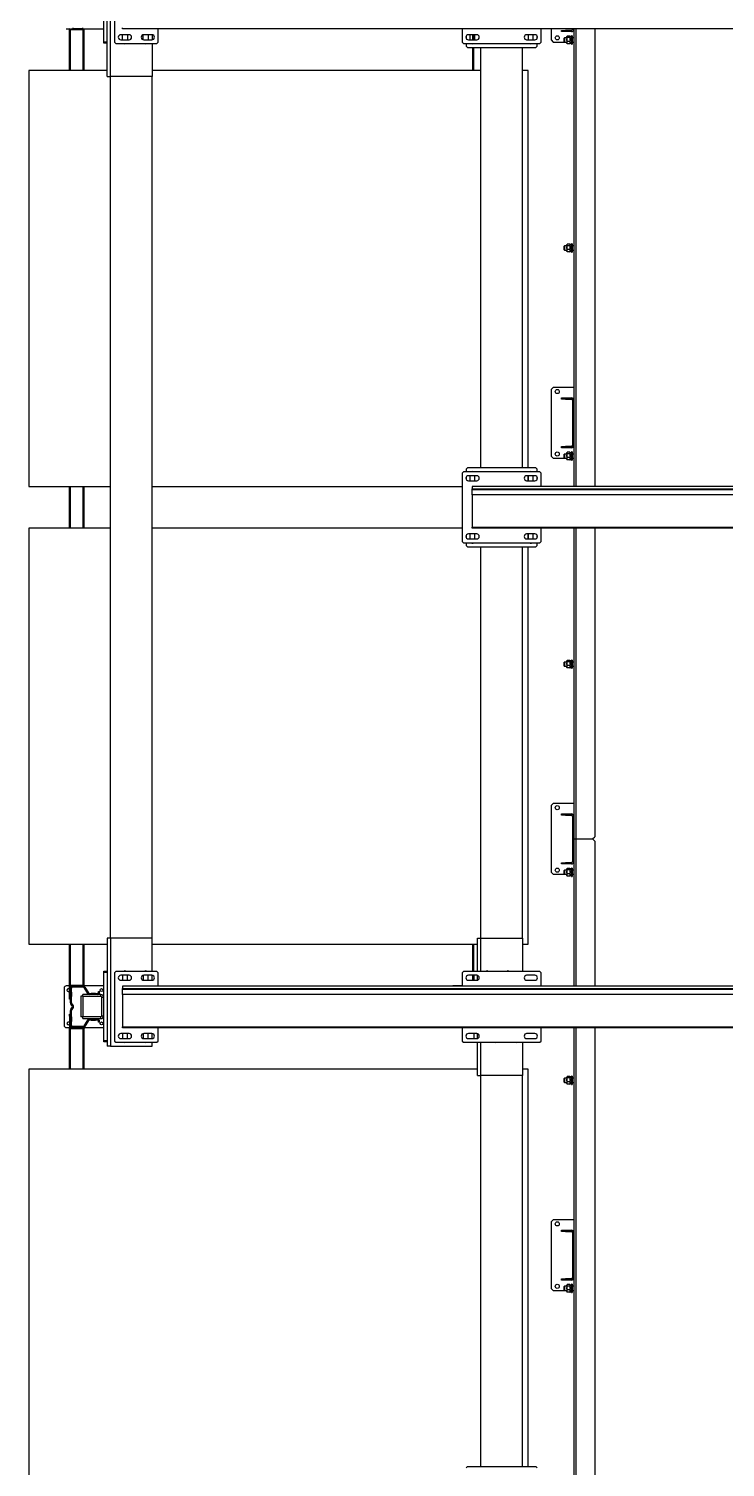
# Model space of a CAD drawing. Header units: millimetres. Extents: x 6622 to 532820, y 3370 to 359312.
# Drawn here: x 469000 to 470673, y 307383 to 310840 of the extents above; entities that cross this region are included whole.
import ezdxf

# ---------------------------------------------------------------- set-up
doc = ezdxf.new("R2010")
doc.units = ezdxf.units.MM

# ---------------------------------------------------------------- blocks, each defined once
blk = doc.blocks.new('A$C6F3A12F4')
at = {"color": 2, "linetype": 'Continuous', "lineweight": 25}
for p, q in [((3785.7, 3475), (3785.7, 225)), ((6085.7, 3475), (6085.7, 225)), ((6091.1, 225), (6091.1, 3475)), ((6093.7, 3475), (6093.7, 225)), ((6105.7, 3475), (6105.7, 225)), ((6183.1, 225), (6183.1, 3475)), ((6185.7, 3475), (6185.7, 225)), ((4885.2, 2635), (4885.2, 1065)), ((4890.6, 1065), (4890.6, 2635)), ((4893.2, 2635), (4893.2, 1065)), ((4905.2, 2635), (4905.2, 1065)), ((4982.6, 1065), (4982.6, 2635)), ((4985.2, 2635), (4985.2, 1065)), ((3785.7, 1359.5), (4885.2, 1359.5)), ((4985.2, 1359.5), (5727, 1359.5)), ((5732, 1354.5), (5727, 1359.5)), ((5737, 1359.5), (5732, 1354.5)), ((5732, 1314.5), (5732, 1354.5)), ((5737, 1359.5), (6085.7, 1359.5)), ((6185.7, 1359.5), (7285.2, 1359.5)), ((3785.7, 1314.5), (4885.2, 1314.5)), ((4985.2, 1314.5), (6085.7, 1314.5)), ((5732, 1309.5), (5732, 1314.5)), ((6185.7, 1314.5), (7285.2, 1314.5)), ((3785.7, 1309.5), (3786, 1309.5)), ((3785.7, 1306.5), (3786, 1306.5)), ((3786, 1309.5), (4678, 1309.5)), ((3786, 1306.5), (3786, 1309.5)), ((3792, 1303.5), (3789, 1303.5)), ((3789, 1303.5), (3789, 1289.5)), ((3789, 1289.5), (3792, 1289.5)), ((3789, 1279.5), (3789, 1289.5)), ((3792, 1279.5), (3789, 1279.5)), ((3792, 1303.5), (3792, 1289.5)), ((3792, 1289.5), (3792, 1279.5)), ((3802, 1305.5), (3802, 1303.5)), ((3802, 1305.5), (3822, 1305.5)), ((3802, 1303.5), (3822, 1303.5)), ((3802.8, 1300), (3802.8, 1293.4)), ((3804.4, 1300.9), (3803.3, 1300.3)), ((3803.3, 1293.1), (3804.4, 1292.5)), ((3803.9, 1303.5), (3803.9, 1300.9)), ((3812, 1300.9), (3803.9, 1300.9)), ((3804.4, 1292.5), (3814.9, 1292.5)), ((3806.4, 1300), (3806.4, 1293.4)), ((3807, 1309.5), (3807, 1305.5)), ((3807, 1292.5), (3807, 1287)), ((3807, 1287), (3807.5, 1286.5)), ((3807, 1287), (3817, 1287)), ((3816.5, 1286.5), (3807.5, 1286.5)), ((3812, 1300.9), (3813.5, 1300.9)), ((3820, 1300.9), (3813.5, 1300.9)), ((3814.9, 1292.5), (3819.6, 1292.5)), ((3815.5, 1300), (3815.5, 1293.4)), ((3816.5, 1286.5), (3817, 1287)), ((3817, 1305.5), (3817, 1309.5)), ((3817, 1287), (3817, 1292.5)), ((3817, 1259.5), (3817, 1287)), ((3820.7, 1300.3), (3819.6, 1300.9)), ((3819.6, 1292.5), (3820.7, 1293.1)), ((3820, 1300.9), (3820, 1303.5)), ((3821.2, 1300), (3821.2, 1293.4)), ((3822, 1303.5), (3822, 1305.5)), ((4302, 1305.5), (4302, 1303.5)), ((4302, 1305.5), (4322, 1305.5)), ((4302, 1303.5), (4322, 1303.5)), ((4302.8, 1300), (4302.8, 1293.4)), ((4304.4, 1300.9), (4303.3, 1300.3)), ((4303.3, 1293.1), (4304.4, 1292.5)), ((4303.9, 1303.5), (4303.9, 1300.9)), ((4312, 1300.9), (4303.9, 1300.9)), ((4304.4, 1292.5), (4314.9, 1292.5)), ((4306.4, 1300), (4306.4, 1293.4)), ((4307, 1309.5), (4307, 1305.5)), ((4307, 1292.5), (4307, 1287)), ((4307, 1287), (4307.5, 1286.5)), ((4307, 1287), (4317, 1287)), ((4316.5, 1286.5), (4307.5, 1286.5)), ((4312, 1300.9), (4313.5, 1300.9)), ((4320, 1300.9), (4313.5, 1300.9)), ((4314.9, 1292.5), (4319.6, 1292.5)), ((4315.5, 1300), (4315.5, 1293.4)), ((4316.5, 1286.5), (4317, 1287)), ((4317, 1305.5), (4317, 1309.5)), ((4317, 1287), (4317, 1292.5)), ((4320.7, 1300.3), (4319.6, 1300.9)), ((4319.6, 1292.5), (4320.7, 1293.1)), ((4320, 1300.9), (4320, 1303.5)), ((4321.2, 1300), (4321.2, 1293.4)), ((4322, 1303.5), (4322, 1305.5)), ((4647, 1309.5), (4647, 1259.5)), ((4675, 1303.5), (4672, 1303.5)), ((4672, 1289.5), (4672, 1303.5)), ((4672, 1289.5), (4675, 1289.5)), ((4672, 1279.5), (4672, 1289.5)), ((4675, 1279.5), (4672, 1279.5)), ((4675, 1289.5), (4675, 1303.5)), ((4675, 1289.5), (4675, 1279.5)), ((4678, 1309.5), (4678, 1306.5)), ((4678, 1309.5), (4786, 1309.5)), ((4678, 1306.5), (4786, 1306.5)), ((4786, 1309.5), (4885.2, 1309.5)), ((4786, 1306.5), (4786, 1309.5)), ((4792, 1303.5), (4789, 1303.5)), ((4789, 1303.5), (4789, 1289.5)), ((4789, 1289.5), (4792, 1289.5)), ((4789, 1279.5), (4789, 1289.5)), ((4792, 1279.5), (4789, 1279.5)), ((4792, 1303.5), (4792, 1289.5)), ((4792, 1289.5), (4792, 1279.5)), ((4802, 1305.5), (4802, 1303.5)), ((4802, 1305.5), (4822, 1305.5)), ((4802, 1303.5), (4822, 1303.5)), ((4802.8, 1300), (4802.8, 1293.4)), ((4804.4, 1300.9), (4803.3, 1300.3)), ((4803.3, 1293.1), (4804.4, 1292.5)), ((4803.9, 1303.5), (4803.9, 1300.9)), ((4812, 1300.9), (4803.9, 1300.9)), ((4804.4, 1292.5), (4814.9, 1292.5)), ((4806.4, 1300), (4806.4, 1293.4)), ((4807, 1309.5), (4807, 1305.5)), ((4807, 1292.5), (4807, 1287)), ((4807, 1287), (4807.5, 1286.5)), ((4807, 1287), (4817, 1287)), ((4816.5, 1286.5), (4807.5, 1286.5)), ((4812, 1300.9), (4813.5, 1300.9)), ((4820, 1300.9), (4813.5, 1300.9)), ((4814.9, 1292.5), (4819.6, 1292.5)), ((4815.5, 1300), (4815.5, 1293.4)), ((4816.5, 1286.5), (4817, 1287)), ((4817, 1305.5), (4817, 1309.5)), ((4817, 1287), (4817, 1292.5)), ((4817, 1259.5), (4817, 1287)), ((4820.7, 1300.3), (4819.6, 1300.9)), ((4819.6, 1292.5), (4820.7, 1293.1)), ((4820, 1300.9), (4820, 1303.5)), ((4821.2, 1300), (4821.2, 1293.4)), ((4822, 1303.5), (4822, 1305.5)), ((4985.2, 1309.5), (5678, 1309.5)), ((5302, 1305.5), (5302, 1303.5)), ((5302, 1305.5), (5322, 1305.5)), ((5302, 1303.5), (5322, 1303.5)), ((5302.8, 1300), (5302.8, 1293.4)), ((5304.4, 1300.9), (5303.3, 1300.3)), ((5303.3, 1293.1), (5304.4, 1292.5)), ((5303.9, 1303.5), (5303.9, 1300.9)), ((5312, 1300.9), (5303.9, 1300.9)), ((5304.4, 1292.5), (5314.9, 1292.5)), ((5306.4, 1300), (5306.4, 1293.4)), ((5307, 1309.5), (5307, 1305.5)), ((5307, 1292.5), (5307, 1287)), ((5307, 1287), (5307.5, 1286.5)), ((5307, 1287), (5317, 1287)), ((5316.5, 1286.5), (5307.5, 1286.5)), ((5312, 1300.9), (5313.5, 1300.9)), ((5320, 1300.9), (5313.5, 1300.9)), ((5314.9, 1292.5), (5319.6, 1292.5)), ((5315.5, 1300), (5315.5, 1293.4)), ((5316.5, 1286.5), (5317, 1287)), ((5317, 1305.5), (5317, 1309.5)), ((5317, 1287), (5317, 1292.5)), ((5320.7, 1300.3), (5319.6, 1300.9)), ((5319.6, 1292.5), (5320.7, 1293.1)), ((5320, 1300.9), (5320, 1303.5)), ((5321.2, 1300), (5321.2, 1293.4)), ((5322, 1303.5), (5322, 1305.5)), ((5647, 1309.5), (5647, 1259.5)), ((5675, 1303.5), (5672, 1303.5)), ((5672, 1289.5), (5672, 1303.5)), ((5672, 1289.5), (5675, 1289.5)), ((5672, 1279.5), (5672, 1289.5)), ((5675, 1279.5), (5672, 1279.5)), ((5675, 1289.5), (5675, 1303.5)), ((5675, 1289.5), (5675, 1279.5)), ((5678, 1309.5), (5678, 1306.5)), ((5678, 1309.5), (5786, 1309.5)), ((5678, 1306.5), (5786, 1306.5)), ((5786, 1309.5), (6085.7, 1309.5)), ((5786, 1306.5), (5786, 1309.5)), ((5792, 1303.5), (5789, 1303.5)), ((5789, 1303.5), (5789, 1289.5)), ((5789, 1289.5), (5792, 1289.5)), ((5789, 1279.5), (5789, 1289.5)), ((5792, 1279.5), (5789, 1279.5)), ((5792, 1303.5), (5792, 1289.5)), ((5792, 1289.5), (5792, 1279.5)), ((5802, 1305.5), (5802, 1303.5)), ((5802, 1305.5), (5822, 1305.5)), ((5802, 1303.5), (5822, 1303.5)), ((5802.8, 1300), (5802.8, 1293.4)), ((5804.4, 1300.9), (5803.3, 1300.3)), ((5803.3, 1293.1), (5804.4, 1292.5)), ((5803.9, 1303.5), (5803.9, 1300.9)), ((5812, 1300.9), (5803.9, 1300.9)), ((5804.4, 1292.5), (5814.9, 1292.5)), ((5806.4, 1300), (5806.4, 1293.4)), ((5807, 1309.5), (5807, 1305.5)), ((5807, 1292.5), (5807, 1287)), ((5807, 1287), (5807.5, 1286.5)), ((5807, 1287), (5817, 1287)), ((5816.5, 1286.5), (5807.5, 1286.5)), ((5812, 1300.9), (5813.5, 1300.9)), ((5820, 1300.9), (5813.5, 1300.9)), ((5814.9, 1292.5), (5819.6, 1292.5)), ((5815.5, 1300), (5815.5, 1293.4)), ((5816.5, 1286.5), (5817, 1287)), ((5817, 1305.5), (5817, 1309.5)), ((5817, 1287), (5817, 1292.5)), ((5817, 1259.5), (5817, 1287)), ((5820.7, 1300.3), (5819.6, 1300.9)), ((5819.6, 1292.5), (5820.7, 1293.1)), ((5820, 1300.9), (5820, 1303.5)), ((5821.2, 1300), (5821.2, 1293.4)), ((5822, 1303.5), (5822, 1305.5)), ((6185.7, 1309.5), (6678, 1309.5)), ((6302, 1305.5), (6302, 1303.5)), ((6302, 1305.5), (6322, 1305.5)), ((6302, 1303.5), (6322, 1303.5)), ((6302.8, 1300), (6302.8, 1293.4)), ((6304.4, 1300.9), (6303.3, 1300.3)), ((6303.3, 1293.1), (6304.4, 1292.5)), ((6303.9, 1303.5), (6303.9, 1300.9)), ((6312, 1300.9), (6303.9, 1300.9)), ((6304.4, 1292.5), (6314.9, 1292.5)), ((6306.4, 1300), (6306.4, 1293.4)), ((6307, 1309.5), (6307, 1305.5)), ((6307, 1292.5), (6307, 1287)), ((6307, 1287), (6307.5, 1286.5)), ((6307, 1287), (6317, 1287)), ((6316.5, 1286.5), (6307.5, 1286.5)), ((6312, 1300.9), (6313.5, 1300.9)), ((6320, 1300.9), (6313.5, 1300.9)), ((6314.9, 1292.5), (6319.6, 1292.5)), ((6315.5, 1300), (6315.5, 1293.4)), ((6316.5, 1286.5), (6317, 1287)), ((6317, 1305.5), (6317, 1309.5)), ((6317, 1287), (6317, 1292.5)), ((6320.7, 1300.3), (6319.6, 1300.9)), ((6319.6, 1292.5), (6320.7, 1293.1)), ((6320, 1300.9), (6320, 1303.5)), ((6321.2, 1300), (6321.2, 1293.4)), ((6322, 1303.5), (6322, 1305.5)), ((6647, 1309.5), (6647, 1259.5)), ((6675, 1303.5), (6672, 1303.5)), ((6672, 1289.5), (6672, 1303.5)), ((6672, 1289.5), (6675, 1289.5)), ((6672, 1279.5), (6672, 1289.5)), ((6675, 1279.5), (6672, 1279.5)), ((6675, 1289.5), (6675, 1303.5)), ((6675, 1289.5), (6675, 1279.5)), ((6678, 1309.5), (6678, 1306.5)), ((6678, 1309.5), (6786, 1309.5)), ((6678, 1306.5), (6786, 1306.5)), ((6786, 1309.5), (7285.2, 1309.5)), ((6786, 1306.5), (6786, 1309.5)), ((6792, 1303.5), (6789, 1303.5)), ((6789, 1303.5), (6789, 1289.5)), ((6789, 1289.5), (6792, 1289.5)), ((6789, 1279.5), (6789, 1289.5)), ((6792, 1279.5), (6789, 1279.5)), ((6792, 1303.5), (6792, 1289.5)), ((6792, 1289.5), (6792, 1279.5)), ((6802, 1305.5), (6802, 1303.5)), ((6802, 1305.5), (6822, 1305.5)), ((6802, 1303.5), (6822, 1303.5)), ((6802.8, 1300), (6802.8, 1293.4)), ((6804.4, 1300.9), (6803.3, 1300.3)), ((6803.3, 1293.1), (6804.4, 1292.5)), ((6803.9, 1303.5), (6803.9, 1300.9)), ((6812, 1300.9), (6803.9, 1300.9)), ((6804.4, 1292.5), (6814.9, 1292.5)), ((6806.4, 1300), (6806.4, 1293.4)), ((6807, 1309.5), (6807, 1305.5)), ((6807, 1292.5), (6807, 1287)), ((6807, 1287), (6807.5, 1286.5)), ((6807, 1287), (6817, 1287)), ((6816.5, 1286.5), (6807.5, 1286.5)), ((6812, 1300.9), (6813.5, 1300.9)), ((6820, 1300.9), (6813.5, 1300.9)), ((6814.9, 1292.5), (6819.6, 1292.5)), ((6815.5, 1300), (6815.5, 1293.4)), ((6816.5, 1286.5), (6817, 1287)), ((6817, 1305.5), (6817, 1309.5)), ((6817, 1287), (6817, 1292.5)), ((6817, 1259.5), (6817, 1287)), ((6820.7, 1300.3), (6819.6, 1300.9)), ((6819.6, 1292.5), (6820.7, 1293.1)), ((6820, 1300.9), (6820, 1303.5)), ((6821.2, 1300), (6821.2, 1293.4)), ((6822, 1303.5), (6822, 1305.5)), ((3785.7, 1254.5), (3812, 1254.5)), ((3812, 1254.5), (3817, 1259.5)), ((4647, 1259.5), (4652, 1254.5)), ((4652, 1254.5), (4812, 1254.5)), ((4812, 1254.5), (4817, 1259.5)), ((5647, 1259.5), (5652, 1254.5)), ((5652, 1254.5), (5812, 1254.5)), ((5812, 1254.5), (5817, 1259.5)), ((6647, 1259.5), (6652, 1254.5)), ((6652, 1254.5), (6812, 1254.5)), ((6812, 1254.5), (6817, 1259.5)), ((3817.7, 1231), (3785.7, 1231)), ((3799.7, 1216), (3799.7, 1196)), ((3811.7, 1211.9), (3799.7, 1211.9)), ((3809.2, 1220.9), (3802.2, 1220.9)), ((3811.7, 1196), (3811.7, 1216)), ((3820.7, 1228), (3817.7, 1231)), ((3820.7, 1044), (3820.7, 1228)), ((3827.2, 1220.9), (3820.7, 1220.9)), ((3830.2, 1217.9), (3827.2, 1220.9)), ((3830.2, 1053.9), (3830.2, 1217.9)), ((4843.2, 1220.9), (4840.2, 1217.9)), ((4840.2, 1217.9), (4840.2, 1053.9)), ((4850.2, 1220.9), (4843.2, 1220.9)), ((4853.2, 1231), (4850.2, 1228)), ((4850.2, 1228), (4850.2, 1044)), ((4885.2, 1231), (4853.2, 1231)), ((4859.2, 1216), (4859.2, 1196)), ((4871.2, 1211.9), (4859.2, 1211.9)), ((4868.7, 1220.9), (4861.7, 1220.9)), ((4871.2, 1196), (4871.2, 1216)), ((5017.2, 1231), (4985.2, 1231)), ((4999.2, 1216), (4999.2, 1196)), ((5011.2, 1211.9), (4999.2, 1211.9)), ((5008.6, 1220.9), (5001.7, 1220.9)), ((5011.2, 1196), (5011.2, 1216)), ((5020.2, 1228), (5017.2, 1231)), ((5020.2, 1044), (5020.2, 1228)), ((5027.2, 1220.9), (5020.2, 1220.9)), ((5030.2, 1217.9), (5027.2, 1220.9)), ((5030.2, 1053.9), (5030.2, 1217.9)), ((6053.7, 1231), (6050.7, 1228)), ((6050.7, 1228), (6050.7, 1044)), ((6085.7, 1231), (6053.7, 1231)), ((6059.7, 1216), (6059.7, 1196)), ((6071.7, 1196), (6071.7, 1216)), ((6217.7, 1231), (6185.7, 1231)), ((6199.7, 1216), (6199.7, 1196)), ((6211.7, 1196), (6211.7, 1216)), ((6220.7, 1228), (6217.7, 1231)), ((6220.7, 1044), (6220.7, 1228)), ((7243.2, 1220.9), (7240.2, 1217.9)), ((7240.2, 1053.9), (7240.2, 1217.9)), ((3799.7, 1199.9), (3811.7, 1199.9)), ((4840.2, 1185.9), (3830.2, 1185.9)), ((3885.2, 1200), (3885.2, 1185.9)), ((4840.2, 1200), (3885.2, 1200)), ((4871.2, 1200), (4859.2, 1200)), ((4859.2, 1199.9), (4871.2, 1199.9)), ((5011.2, 1200), (4999.2, 1200)), ((4999.2, 1199.9), (5011.2, 1199.9)), ((5985.2, 1200), (5030.2, 1200)), ((5970.2, 1185.9), (5030.2, 1185.9)), ((5970.2, 1185.9), (6050.7, 1185.9)), ((5970.2, 1085.9), (5970.2, 1185.9)), ((5985.2, 1185.9), (5985.2, 1200)), ((6220.7, 1185.9), (6300.2, 1185.9)), ((6285.2, 1200), (6285.2, 1185.9)), ((7240.2, 1200), (6285.2, 1200)), ((6300.2, 1185.9), (6300.2, 1085.9)), ((7240.2, 1185.9), (6300.2, 1185.9)), ((3799.7, 1076), (3799.7, 1056)), ((3811.7, 1071.9), (3799.7, 1071.9)), ((3811.7, 1056), (3811.7, 1076)), ((4840.2, 1085.9), (3830.2, 1085.9)), ((3885.2, 1085.9), (3885.2, 296.1)), ((4859.2, 1076), (4859.2, 1056)), ((4871.2, 1071.9), (4859.2, 1071.9)), ((4871.2, 1056), (4871.2, 1076)), ((4999.2, 1076), (4999.2, 1056)), ((5011.2, 1071.9), (4999.2, 1071.9)), ((5011.2, 1056), (5011.2, 1076)), ((5970.2, 1085.9), (5030.2, 1085.9)), ((5970.2, 1077.9), (5970.2, 1085.9)), ((6050.7, 1085.9), (5970.2, 1085.9)), ((6050.7, 1077.9), (5970.2, 1077.9)), ((5985.2, 296.1), (5985.2, 1077.9)), ((6050.7, 1102), (6049.3, 1102)), ((6050.7, 1099.5), (6049.4, 1099.5)), ((6049.7, 1069.9), (6049.7, 1077.9)), ((6059.7, 1076), (6059.7, 1056)), ((6071.4, 1077.9), (6060, 1077.9)), ((6071.7, 1056), (6071.7, 1076)), ((6199.7, 1076), (6199.7, 1056)), ((6211.4, 1077.9), (6200, 1077.9)), ((6211.7, 1056), (6211.7, 1076)), ((6300.2, 1085.9), (6220.7, 1085.9)), ((6300.2, 1077.9), (6220.7, 1077.9)), ((6285.2, 1077.9), (6285.2, 0)), ((6300.2, 1077.9), (6300.2, 1085.9)), ((7240.2, 1085.9), (6300.2, 1085.9)), ((3785.7, 1041), (3817.7, 1041)), ((3811.7, 1069.5), (3799.7, 1069.5)), ((3811.7, 1067), (3799.7, 1067)), ((3799.7, 1059.9), (3811.7, 1059.9)), ((3802.5, 1050.9), (3808.9, 1050.9)), ((3817.7, 1041), (3820.7, 1044)), ((3821.1, 1067), (3820.7, 1067)), ((3820.7, 1050.9), (3827.2, 1050.9)), ((3827.2, 1050.9), (3830.2, 1053.9)), ((3885.2, 1069.5), (3830.2, 1069.5)), ((3885.2, 1067), (3830.2, 1067)), ((4840.2, 1053.9), (4843.2, 1050.9)), ((4843.2, 1050.9), (4850.2, 1050.9)), ((4850.2, 1044), (4853.2, 1041)), ((4853.2, 1041), (5017.2, 1041)), ((4859.2, 1059.9), (4871.2, 1059.9)), ((4862, 1050.9), (4868.4, 1050.9)), ((4885.2, 1065), (4890.6, 1065)), ((4885.2, 296.1), (4885.2, 1041)), ((4893.2, 1065), (4890.6, 1065)), ((4905.2, 1065), (4893.2, 1065)), ((4905.2, 1065), (4982.6, 1065)), ((4985.2, 1065), (4982.6, 1065)), ((4985.2, 1041), (4985.2, 296.1)), ((4999.2, 1059.9), (5011.2, 1059.9)), ((5002, 1050.9), (5008.4, 1050.9)), ((5017.2, 1041), (5020.2, 1044)), ((5020.2, 1050.9), (5027.2, 1050.9)), ((5027.2, 1050.9), (5030.2, 1053.9)), ((6050.7, 1069.5), (5985.2, 1069.5)), ((6050.7, 1067), (5985.2, 1067)), ((6050.7, 1069.9), (6049.7, 1069.9)), ((6050.7, 1044), (6053.7, 1041)), ((6053.7, 1041), (6085.7, 1041)), ((6071.7, 1069.9), (6059.7, 1069.9)), ((6071.7, 1069.5), (6059.7, 1069.5)), ((6071.7, 1067), (6059.7, 1067)), ((6085.2, 1041), (6085.2, 1020)), ((6185.7, 1041), (6217.7, 1041)), ((6211.7, 1069.9), (6199.7, 1069.9)), ((6217.7, 1041), (6220.7, 1044)), ((7240.2, 1053.9), (7243.2, 1050.9)), ((3817.7, 311), (3785.7, 311)), ((3799.7, 296.1), (3811.7, 296.1)), ((3799.7, 296), (3799.7, 276)), ((3799.7, 287.1), (3811.7, 287.1)), ((3811.7, 276), (3811.7, 296)), ((3820.7, 308), (3817.7, 311)), ((3820.7, 209), (3820.7, 308)), ((3820.7, 296.1), (3900.2, 296.1)), ((3900.2, 296.1), (3900.2, 196.1)), ((5970.2, 296.1), (3900.2, 296.1)), ((5970.2, 296.1), (5970.2, 196.1)), ((6050.7, 296.1), (5970.2, 296.1)), ((6053.7, 311), (6050.7, 308)), ((6050.7, 308), (6050.7, 209)), ((6085.7, 311), (6053.7, 311)), ((6071.7, 296.1), (6059.7, 296.1)), ((6059.7, 296), (6059.7, 276)), ((6071.7, 287.1), (6059.7, 287.1)), ((6071.7, 276), (6071.7, 296)), ((6217.7, 311), (6185.7, 311)), ((6211.7, 296.1), (6199.7, 296.1)), ((6199.7, 296), (6199.7, 276)), ((6211.7, 287.1), (6199.7, 287.1)), ((6211.7, 276), (6211.7, 296)), ((6220.7, 308), (6217.7, 311)), ((6220.7, 209), (6220.7, 308)), ((6230.2, 296.1), (6220.7, 296.1)), ((6230.2, 196.1), (6230.2, 296.1)), ((3811.6, 275.1), (3799.8, 275.1)), ((6059.8, 275.1), (6071.6, 275.1)), ((6199.8, 275.1), (6211.6, 275.1)), ((3785.7, 225), (3783.1, 225)), ((3799.7, 241), (3799.7, 221)), ((3799.7, 237.1), (3811.7, 237.1)), ((3811.7, 225.1), (3799.7, 225.1)), ((3811.7, 221), (3811.7, 241)), ((3817.7, 206), (3820.7, 209)), ((6050.7, 209), (6053.7, 206)), ((6059.7, 241), (6059.7, 221)), ((6071.7, 237.1), (6059.7, 237.1)), ((6059.7, 225.1), (6071.7, 225.1)), ((6071.7, 221), (6071.7, 241)), ((6085.7, 225), (6091.1, 225)), ((6093.7, 225), (6091.1, 225)), ((6105.7, 225), (6093.7, 225)), ((6105.7, 225), (6183.1, 225)), ((6185.7, 225), (6183.1, 225)), ((6199.7, 241), (6199.7, 221)), ((6211.7, 237.1), (6199.7, 237.1)), ((6199.7, 225.1), (6211.7, 225.1)), ((6211.7, 221), (6211.7, 241)), ((6217.7, 206), (6220.7, 209)), ((3900.2, 196.1), (3640.2, 196.1)), ((3900.2, 188.1), (3640.2, 188.1)), ((3816.7, 180.1), (3652.7, 180.1)), ((3653.7, 206), (3817.7, 206)), ((3785.2, 133), (3785.2, 180)), ((3816.7, 180.1), (3816.7, 188.1)), ((3819.7, 180.1), (3816.7, 180.1)), ((3819.7, 188.1), (3819.7, 180.1)), ((3885.2, 188.1), (3885.2, 0)), ((3900.2, 188.1), (3900.2, 196.1)), ((5970.2, 196.1), (3900.2, 196.1)), ((4885.2, 0), (4885.2, 196.1)), ((4985.2, 196.1), (4985.2, 0)), ((5970.2, 196.1), (5970.2, 188.1)), ((5970.2, 196.1), (6230.2, 196.1)), ((5970.2, 188.1), (6230.2, 188.1)), ((5985.2, 0), (5985.2, 188.1)), ((6049.7, 180.1), (6049.7, 188.1)), ((6052.7, 180.1), (6049.7, 180.1)), ((6052.7, 188.1), (6052.7, 180.1)), ((6216.7, 180.1), (6052.7, 180.1)), ((6053.7, 206), (6217.7, 206)), ((6085.2, 180), (6085.2, 133)), ((6110.7, 173.1), (6105.7, 173.1)), ((6105.7, 173.1), (6105.7, 130.1)), ((6110.7, 173.1), (6110.7, 130.1)), ((6112.7, 180.1), (6112.7, 175.1)), ((6156.7, 175.1), (6112.7, 175.1)), ((6156.7, 175.1), (6156.7, 180.1)), ((6158.7, 130.1), (6158.7, 173.1)), ((6163.7, 173.1), (6158.7, 173.1)), ((6163.7, 130.1), (6163.7, 173.1)), ((6185.2, 133), (6185.2, 180)), ((6216.7, 180.1), (6216.7, 188.1)), ((6219.7, 180.1), (6216.7, 180.1)), ((6219.7, 188.1), (6219.7, 180.1)), ((6230.2, 196.1), (6230.2, 188.1)), ((6087.8, 134.6), (6101.8, 143.1)), ((6089.1, 132.5), (6103.1, 141)), ((6100.2, 170), (6098.2, 170)), ((6098.2, 167.5), (6098.2, 170)), ((6100.2, 167.5), (6098.2, 167.5)), ((6100.2, 167.5), (6100.2, 170)), ((6103.1, 141), (6101.8, 143.1)), ((6103.2, 160.5), (6103.2, 164.5)), ((6105.7, 164.5), (6103.2, 164.5)), ((6105.7, 160.5), (6103.2, 160.5)), ((6103.2, 160.5), (6103.2, 149.7)), ((6103.2, 149.7), (6105.7, 149.7)), ((6103.2, 145.7), (6103.2, 149.7)), ((6103.2, 145.7), (6105.7, 145.7)), ((6164.7, 164.5), (6164.7, 160.5)), ((6167.2, 164.5), (6164.7, 164.5)), ((6167.2, 160.5), (6164.7, 160.5)), ((6164.7, 149.7), (6164.7, 160.5)), ((6164.7, 149.7), (6164.7, 145.7)), ((6164.7, 149.7), (6167.2, 149.7)), ((6164.7, 145.7), (6167.2, 145.7)), ((6167.2, 164.5), (6167.2, 160.5)), ((6167.2, 149.7), (6167.2, 160.5)), ((6167.2, 149.7), (6167.2, 145.7)), ((6168.6, 143.1), (6167.3, 141)), ((6167.3, 141), (6181.3, 132.5)), ((6168.6, 143.1), (6182.6, 134.6)), ((6170.2, 170), (6170.2, 167.5)), ((6172.2, 170), (6170.2, 170)), ((6172.2, 167.5), (6170.2, 167.5)), ((6172.2, 170), (6172.2, 167.5)), ((3785.2, 129.9), (3782.7, 129.9)), ((3782.7, 105.5), (3785.2, 105.5)), ((3785.2, 129.9), (3785.2, 133)), ((3785.2, 133), (3787.2, 133)), ((3785.2, 129.9), (3785.2, 105.5)), ((3787.2, 128), (3785.2, 128)), ((3785.2, 101), (3785.2, 105.5)), ((3787.2, 133), (3787.2, 128)), ((3885.2, 133), (3787.2, 133)), ((3885.2, 130.5), (3787.2, 130.5)), ((3787.2, 101), (3787.2, 128)), ((4985.2, 133), (4885.2, 133)), ((4985.2, 130.5), (4885.2, 130.5)), ((6083.2, 133), (5985.2, 133)), ((6083.2, 130.5), (5985.2, 130.5)), ((6083.2, 133), (6085.2, 133)), ((6083.2, 128), (6083.2, 133)), ((6085.2, 128), (6083.2, 128)), ((6083.2, 101), (6083.2, 128)), ((6085.2, 133), (6085.2, 129.9)), ((6087.7, 129.9), (6085.2, 129.9)), ((6085.2, 105.5), (6085.2, 129.9)), ((6085.2, 101), (6085.2, 105.5)), ((6085.2, 105.5), (6087.7, 105.5)), ((6087.7, 105.5), (6087.7, 129.9)), ((6087.8, 134.6), (6089.1, 132.5)), ((6110.7, 130.1), (6105.7, 130.1)), ((6109.7, 130.1), (6109.7, 125.1)), ((6109.7, 130.1), (6159.7, 130.1)), ((6109.7, 125.1), (6159.7, 125.1)), ((6131.8, 106.5), (6127.6, 103.2)), ((6133.3, 104.5), (6129.2, 101.2)), ((6133.3, 104.5), (6131.8, 106.5)), ((6138.6, 106.5), (6137.1, 104.5)), ((6141.2, 101.2), (6137.1, 104.5)), ((6142.8, 103.2), (6138.6, 106.5)), ((6163.7, 130.1), (6158.7, 130.1)), ((6159.7, 130.1), (6159.7, 125.1)), ((6181.3, 132.5), (6182.6, 134.6)), ((6185.2, 129.9), (6182.7, 129.9)), ((6182.7, 129.9), (6182.7, 105.5)), ((6182.7, 105.5), (6185.2, 105.5)), ((6185.2, 133), (6187.2, 133)), ((6185.2, 129.9), (6185.2, 133)), ((6185.2, 129.9), (6185.2, 105.5)), ((6187.2, 128), (6185.2, 128)), ((6185.2, 101), (6185.2, 105.5)), ((6187.2, 133), (6187.2, 128)), ((6285.2, 133), (6187.2, 133)), ((6285.2, 130.5), (6187.2, 130.5)), ((6187.2, 101), (6187.2, 128)), ((3785.2, 101), (3787.2, 101)), ((3785.2, 90), (3785.2, 98.2)), ((3787.2, 101), (3787.2, 100.5)), ((3787.2, 100.5), (3787.2, 98)), ((3885.2, 100.5), (3787.2, 100.5)), ((3885.2, 98), (3787.2, 98)), ((4985.2, 100.5), (4885.2, 100.5)), ((4985.2, 98), (4885.2, 98)), ((6083.2, 100.5), (5985.2, 100.5)), ((6083.2, 98), (5985.2, 98)), ((6083.2, 101), (6085.2, 101)), ((6083.2, 101), (6083.2, 100.5)), ((6083.2, 100.5), (6083.2, 98)), ((6085.2, 98.2), (6085.2, 90)), ((6086.2, 100), (6086.2, 98)), ((6090.7, 100), (6086.2, 100)), ((6112.2, 98), (6086.2, 98)), ((6090.2, 85), (6180.2, 85)), ((6090.7, 102.5), (6090.7, 100)), ((6099.8, 102.5), (6090.7, 102.5)), ((6099.8, 100), (6090.7, 100)), ((6099.8, 102.5), (6099.8, 100)), ((6099.8, 102.5), (6110.6, 102.5)), ((6099.8, 100), (6110.6, 100)), ((6125.8, 102.5), (6110.6, 102.5)), ((6110.6, 100), (6110.6, 102.5)), ((6125.8, 100), (6110.6, 100)), ((6112.2, 98), (6112.2, 100)), ((6117.2, 98), (6112.2, 98)), ((6117.2, 100), (6117.2, 98)), ((6125.8, 100), (6125.8, 102.5)), ((6127.6, 103.2), (6129.2, 101.2)), ((6141.2, 101.2), (6142.8, 103.2)), ((6144.6, 102.5), (6144.6, 100)), ((6159.8, 102.5), (6144.6, 102.5)), ((6159.8, 100), (6144.6, 100)), ((6153.2, 98), (6153.2, 100)), ((6158.2, 98), (6153.2, 98)), ((6158.2, 100), (6158.2, 98)), ((6158.2, 98), (6184.2, 98)), ((6159.8, 102.5), (6159.8, 100)), ((6159.8, 102.5), (6170.6, 102.5)), ((6159.8, 100), (6170.6, 100)), ((6170.6, 100), (6170.6, 102.5)), ((6179.7, 102.5), (6170.6, 102.5)), ((6179.7, 100), (6170.6, 100)), ((6179.7, 100), (6179.7, 102.5)), ((6179.7, 100), (6184.2, 100)), ((6184.2, 98), (6184.2, 100)), ((6185.2, 101), (6187.2, 101)), ((6185.2, 90), (6185.2, 98.2)), ((6187.2, 101), (6187.2, 100.5)), ((6187.2, 100.5), (6187.2, 98)), ((6285.2, 100.5), (6187.2, 100.5)), ((6285.2, 98), (6187.2, 98)), ((3885.2, 0), (4885.2, 0)), ((4985.2, 0), (5985.2, 0)), ((6285.2, 0), (7285.2, 0))]:
    blk.add_line(p, q, dxfattribs=at)
at = {"color": 2, "linetype": 'Continuous', "lineweight": 25, "flags": 128}
for points in [[(3812, 1300.9), (3811.5, 1301.8), (3811, 1302.6), (3810.5, 1303.5)], [(3812, 1303.5), (3812.5, 1302.6), (3813, 1301.8), (3813.5, 1300.9)], [(4312, 1300.9), (4311.5, 1301.8), (4311, 1302.6), (4310.5, 1303.5)], [(4312, 1303.5), (4312.5, 1302.6), (4313, 1301.8), (4313.5, 1300.9)], [(4812, 1300.9), (4811.5, 1301.8), (4811, 1302.6), (4810.5, 1303.5)], [(4812, 1303.5), (4812.5, 1302.6), (4813, 1301.8), (4813.5, 1300.9)], [(5312, 1300.9), (5311.5, 1301.8), (5311, 1302.6), (5310.5, 1303.5)], [(5312, 1303.5), (5312.5, 1302.6), (5313, 1301.8), (5313.5, 1300.9)], [(5812, 1300.9), (5811.5, 1301.8), (5811, 1302.6), (5810.5, 1303.5)], [(5812, 1303.5), (5812.5, 1302.6), (5813, 1301.8), (5813.5, 1300.9)], [(6312, 1300.9), (6311.5, 1301.8), (6311, 1302.6), (6310.5, 1303.5)], [(6312, 1303.5), (6312.5, 1302.6), (6313, 1301.8), (6313.5, 1300.9)], [(6812, 1300.9), (6811.5, 1301.8), (6811, 1302.6), (6810.5, 1303.5)], [(6812, 1303.5), (6812.5, 1302.6), (6813, 1301.8), (6813.5, 1300.9)]]:
    blk.add_lwpolyline(points, dxfattribs=at)
at = {"color": 2, "linetype": 'Continuous', "lineweight": 25}
for centre, radius in [((3807, 1269.5), 5), ((4657, 1269.5), 5), ((4807, 1269.5), 5), ((5657, 1269.5), 5), ((5807, 1269.5), 5), ((6657, 1269.5), 5), ((6807, 1269.5), 5), ((6095.2, 175), 3.5), ((6175.2, 175), 3.5)]:
    blk.add_circle(centre, radius, dxfattribs=at)
for centre, radius, start, end in [((3786, 1303.5), 6, 0, 90), ((3786, 1303.5), 3, 0, 90), ((4678, 1303.5), 6, 90, 180), ((4678, 1303.5), 3, 90, 180), ((4786, 1303.5), 6, 0, 90), ((4786, 1303.5), 3, 0, 90), ((5678, 1303.5), 6, 90, 180), ((5678, 1303.5), 3, 90, 180), ((5786, 1303.5), 6, 0, 90), ((5786, 1303.5), 3, 0, 90), ((6678, 1303.5), 6, 90, 180), ((6678, 1303.5), 3, 90, 180), ((6786, 1303.5), 6, 0, 90), ((6786, 1303.5), 3, 0, 90), ((3805.7, 1216), 6, 0, 180), ((4865.2, 1216), 6, 0, 180), ((5005.2, 1216), 6, 0, 180), ((6065.7, 1216), 6, 0, 180), ((6205.7, 1216), 6, 0, 180), ((3805.7, 1196), 6, 180, 0), ((3815.2, 1205.9), 6, 336.4435, 23.5565), ((4855.2, 1205.9), 6, 146.4427, 213.5573), ((4865.2, 1196), 6, 180, 0), ((5005.2, 1196), 6, 180, 0), ((5015.2, 1205.9), 6, 326.4427, 33.5573), ((6065.7, 1196), 6, 180, 0), ((6205.7, 1196), 6, 180, 0), ((6055.2, 1150.9), 6, 138.5904, 221.4096), ((6215.2, 1170.9), 6, 336.4435, 23.5565), ((6215.2, 1120.9), 6, 336.4435, 23.5565), ((3805.7, 1076), 6, 0, 180), ((4865.2, 1076), 6, 0, 180), ((5005.2, 1076), 6, 0, 180), ((6055.2, 1100.9), 6, 138.5904, 221.4096), ((6065.7, 1076), 6, 0, 180), ((6205.7, 1076), 6, 0, 180), ((3805.7, 1056), 6, 180, 0), ((3815.2, 1065.9), 6, 336.4435, 23.5565), ((4855.2, 1065.9), 6, 146.4427, 213.5573), ((4865.2, 1056), 6, 180, 0), ((5005.2, 1056), 6, 180, 0), ((5015.2, 1065.9), 6, 326.4427, 33.5573), ((6065.7, 1056), 6, 180, 0), ((6205.7, 1056), 6, 180, 0), ((6090.2, 1020), 5, 180, 205.8419), ((3805.7, 296), 6, 0, 180), ((3815.2, 281.1), 6, 336.4435, 23.5565), ((6055.2, 281.1), 6, 138.5904, 221.4096), ((6065.7, 296), 6, 0, 180), ((6205.7, 296), 6, 0, 180), ((6215.2, 281.1), 6, 336.4435, 23.5565), ((3805.7, 276), 6, 180, 0), ((3805.7, 241), 6, 0, 180), ((6065.7, 276), 6, 180, 0), ((6065.7, 241), 6, 0, 180), ((6205.7, 276), 6, 180, 0), ((6205.7, 241), 6, 0, 180), ((3805.7, 221), 6, 180, 0), ((3815.2, 231.1), 6, 336.4435, 23.5565), ((6055.2, 231.1), 6, 138.5904, 221.4096), ((6065.7, 221), 6, 180, 0), ((6205.7, 221), 6, 180, 0), ((6215.2, 231.1), 6, 336.4435, 23.5565), ((6112.7, 173.1), 7, 90, 180), ((6112.7, 173.1), 2, 90, 180), ((6156.7, 173.1), 7, 0, 90), ((6156.7, 173.1), 2, 0, 90), ((6100.2, 164.5), 5.5, 0, 90), ((6100.2, 164.5), 3, 0, 90), ((6100.2, 145.7), 3, 301.4296, 0), ((6100.2, 145.7), 5.5, 301.4296, 0), ((6170.2, 164.5), 5.5, 90, 180), ((6170.2, 145.7), 5.5, 180, 238.5704), ((6170.2, 164.5), 3, 90, 180), ((6170.2, 145.7), 3, 180, 238.5704), ((6090.7, 129.9), 5.5, 121.4296, 180), ((6090.7, 105.5), 5.5, 180, 270), ((6090.7, 129.9), 3, 121.4296, 180), ((6090.7, 105.5), 3, 180, 270), ((6135.2, 102.2), 5.5, 51.3402, 128.6598), ((6135.2, 102.2), 3, 51.3402, 128.6598), ((6179.7, 105.5), 3, 270, 0), ((6179.7, 105.5), 5.5, 270, 0), ((6179.7, 129.9), 3, 0, 58.5704), ((6179.7, 129.9), 5.5, 0, 58.5704), ((3784.2, 101), 3, 270, 0), ((6086.2, 101), 3, 180, 270), ((6086.2, 101), 1, 180, 270), ((6090.2, 90), 5, 180, 270), ((6095.2, 95), 3.5, 121.0027, 0), ((6095.2, 95), 3.5, 0, 58.9973), ((6125.8, 105.5), 3, 270, 308.6598), ((6125.8, 105.5), 5.5, 270, 308.6598), ((6144.6, 105.5), 5.5, 231.3402, 270), ((6144.6, 105.5), 3, 231.3402, 270), ((6175.2, 95), 3.5, 121.0027, 0), ((6175.2, 95), 3.5, 0, 58.9973), ((6180.2, 90), 5, 270, 0), ((6184.2, 101), 3, 270, 0), ((6184.2, 101), 1, 270, 0)]:
    blk.add_arc(centre, radius, start, end, dxfattribs=at)
for points, knots in [([(3802.8, 1300), (3803.3, 1300.2), (3804, 1300.7), (3805, 1300.7), (3805.8, 1300.4), (3806.2, 1300.1), (3806.4, 1300)], [0, 0, 0, 0, 0.363588, 0.612785, 0.868701, 1, 1, 1, 1]), ([(3806.4, 1293.4), (3806.2, 1293.3), (3805.8, 1293), (3805, 1292.7), (3804, 1292.7), (3803.3, 1293.2), (3802.8, 1293.4)], [0, 0, 0, 0, 0.131298, 0.380797, 0.636411, 1, 1, 1, 1]), ([(3806.4, 1300), (3807.2, 1300.2), (3808.8, 1300.6), (3811.2, 1300.7), (3813.4, 1300.5), (3814.8, 1300.2), (3815.5, 1300)], [0, 0, 0, 0, 0.26459, 0.534945, 0.765327, 1, 1, 1, 1]), ([(3815.5, 1293.4), (3814.7, 1293.2), (3813.1, 1292.8), (3810.7, 1292.7), (3808.5, 1292.9), (3807.1, 1293.2), (3806.4, 1293.4)], [0, 0, 0, 0, 0.264614, 0.534944, 0.765352, 1, 1, 1, 1]), ([(3815.5, 1300), (3816, 1300.2), (3817, 1300.6), (3818.5, 1300.7), (3819.9, 1300.5), (3820.7, 1300.2), (3821.2, 1300)], [0, 0, 0, 0, 0.26461, 0.534953, 0.765343, 1, 1, 1, 1]), ([(3821.2, 1293.4), (3820.7, 1293.2), (3819.7, 1292.8), (3818.2, 1292.7), (3816.8, 1292.9), (3816, 1293.2), (3815.5, 1293.4)], [0, 0, 0, 0, 0.264609, 0.534953, 0.765343, 1, 1, 1, 1]), ([(3821.2, 1300), (3821, 1300.1), (3820.8, 1300.2), (3820.7, 1300.3), (3820.7, 1300.3)], [0, 0, 0, 0, 0.908538, 1, 1, 1, 1]), ([(3820.7, 1293.1), (3820.7, 1293.1), (3820.8, 1293.2), (3821, 1293.3), (3821.2, 1293.4)], [0, 0, 0, 0, 0.0914197, 1, 1, 1, 1]), ([(4302.8, 1300), (4303.3, 1300.2), (4304, 1300.7), (4305, 1300.7), (4305.8, 1300.4), (4306.2, 1300.1), (4306.4, 1300)], [0, 0, 0, 0, 0.363594, 0.612798, 0.868702, 1, 1, 1, 1]), ([(4306.4, 1293.4), (4306.2, 1293.3), (4305.8, 1293), (4305, 1292.7), (4304, 1292.7), (4303.3, 1293.2), (4302.8, 1293.4)], [0, 0, 0, 0, 0.131297, 0.380793, 0.636405, 1, 1, 1, 1]), ([(4306.4, 1300), (4307.2, 1300.2), (4308.8, 1300.6), (4311.2, 1300.7), (4313.4, 1300.5), (4314.8, 1300.2), (4315.5, 1300)], [0, 0, 0, 0, 0.264621, 0.534957, 0.76537, 1, 1, 1, 1]), ([(4315.5, 1293.4), (4314.7, 1293.2), (4313.1, 1292.8), (4310.7, 1292.7), (4308.5, 1292.9), (4307.1, 1293.2), (4306.4, 1293.4)], [0, 0, 0, 0, 0.264571, 0.534958, 0.765322, 1, 1, 1, 1]), ([(4315.5, 1300), (4316, 1300.2), (4317, 1300.6), (4318.5, 1300.7), (4319.9, 1300.5), (4320.7, 1300.2), (4321.2, 1300)], [0, 0, 0, 0, 0.264617, 0.534952, 0.765335, 1, 1, 1, 1]), ([(4321.2, 1293.4), (4320.7, 1293.2), (4319.7, 1292.8), (4318.2, 1292.7), (4316.8, 1292.9), (4316, 1293.2), (4315.5, 1293.4)], [0, 0, 0, 0, 0.264616, 0.534952, 0.765335, 1, 1, 1, 1]), ([(4321.2, 1300), (4321, 1300.1), (4320.8, 1300.2), (4320.7, 1300.3), (4320.7, 1300.3)], [0, 0, 0, 0, 0.908544, 1, 1, 1, 1]), ([(4320.7, 1293.1), (4320.7, 1293.1), (4320.8, 1293.2), (4321, 1293.3), (4321.2, 1293.4)], [0, 0, 0, 0, 0.091414, 1, 1, 1, 1]), ([(4802.8, 1300), (4803.3, 1300.2), (4804, 1300.7), (4805, 1300.7), (4805.8, 1300.4), (4806.2, 1300.1), (4806.4, 1300)], [0, 0, 0, 0, 0.363594, 0.612798, 0.868702, 1, 1, 1, 1]), ([(4806.4, 1293.4), (4806.2, 1293.3), (4805.8, 1293), (4805, 1292.7), (4804, 1292.7), (4803.3, 1293.2), (4802.8, 1293.4)], [0, 0, 0, 0, 0.131297, 0.380793, 0.636405, 1, 1, 1, 1]), ([(4806.4, 1300), (4807.2, 1300.2), (4808.8, 1300.6), (4811.2, 1300.7), (4813.4, 1300.5), (4814.8, 1300.2), (4815.5, 1300)], [0, 0, 0, 0, 0.264621, 0.534957, 0.76537, 1, 1, 1, 1]), ([(4815.5, 1293.4), (4814.7, 1293.2), (4813.1, 1292.8), (4810.7, 1292.7), (4808.5, 1292.9), (4807.1, 1293.2), (4806.4, 1293.4)], [0, 0, 0, 0, 0.264571, 0.534958, 0.765322, 1, 1, 1, 1]), ([(4815.5, 1300), (4816, 1300.2), (4817, 1300.6), (4818.5, 1300.7), (4819.9, 1300.5), (4820.7, 1300.2), (4821.2, 1300)], [0, 0, 0, 0, 0.264617, 0.534952, 0.765335, 1, 1, 1, 1]), ([(4821.2, 1293.4), (4820.7, 1293.2), (4819.7, 1292.8), (4818.2, 1292.7), (4816.8, 1292.9), (4816, 1293.2), (4815.5, 1293.4)], [0, 0, 0, 0, 0.264616, 0.534952, 0.765335, 1, 1, 1, 1]), ([(4821.2, 1300), (4821, 1300.1), (4820.8, 1300.2), (4820.7, 1300.3), (4820.7, 1300.3)], [0, 0, 0, 0, 0.908544, 1, 1, 1, 1]), ([(4820.7, 1293.1), (4820.7, 1293.1), (4820.8, 1293.2), (4821, 1293.3), (4821.2, 1293.4)], [0, 0, 0, 0, 0.091414, 1, 1, 1, 1]), ([(5302.8, 1300), (5303.3, 1300.2), (5304, 1300.7), (5305, 1300.7), (5305.8, 1300.4), (5306.2, 1300.1), (5306.4, 1300)], [0, 0, 0, 0, 0.363594, 0.612798, 0.868702, 1, 1, 1, 1]), ([(5306.4, 1293.4), (5306.2, 1293.3), (5305.8, 1293), (5305, 1292.7), (5304, 1292.7), (5303.3, 1293.2), (5302.8, 1293.4)], [0, 0, 0, 0, 0.131297, 0.380793, 0.636405, 1, 1, 1, 1]), ([(5306.4, 1300), (5307.2, 1300.2), (5308.8, 1300.6), (5311.2, 1300.7), (5313.4, 1300.5), (5314.8, 1300.2), (5315.5, 1300)], [0, 0, 0, 0, 0.264621, 0.534957, 0.76537, 1, 1, 1, 1]), ([(5315.5, 1293.4), (5314.7, 1293.2), (5313.1, 1292.8), (5310.7, 1292.7), (5308.5, 1292.9), (5307.1, 1293.2), (5306.4, 1293.4)], [0, 0, 0, 0, 0.264571, 0.534958, 0.765322, 1, 1, 1, 1]), ([(5315.5, 1300), (5316, 1300.2), (5317, 1300.6), (5318.5, 1300.7), (5319.9, 1300.5), (5320.7, 1300.2), (5321.2, 1300)], [0, 0, 0, 0, 0.264617, 0.534952, 0.765335, 1, 1, 1, 1]), ([(5321.2, 1293.4), (5320.7, 1293.2), (5319.7, 1292.8), (5318.2, 1292.7), (5316.8, 1292.9), (5316, 1293.2), (5315.5, 1293.4)], [0, 0, 0, 0, 0.264616, 0.534952, 0.765335, 1, 1, 1, 1]), ([(5321.2, 1300), (5321, 1300.1), (5320.8, 1300.2), (5320.7, 1300.3), (5320.7, 1300.3)], [0, 0, 0, 0, 0.908544, 1, 1, 1, 1]), ([(5320.7, 1293.1), (5320.7, 1293.1), (5320.8, 1293.2), (5321, 1293.3), (5321.2, 1293.4)], [0, 0, 0, 0, 0.091414, 1, 1, 1, 1]), ([(5802.8, 1300), (5803.3, 1300.2), (5804, 1300.7), (5805, 1300.7), (5805.8, 1300.4), (5806.2, 1300.1), (5806.4, 1300)], [0, 0, 0, 0, 0.363594, 0.612798, 0.868702, 1, 1, 1, 1]), ([(5806.4, 1293.4), (5806.2, 1293.3), (5805.8, 1293), (5805, 1292.7), (5804, 1292.7), (5803.3, 1293.2), (5802.8, 1293.4)], [0, 0, 0, 0, 0.131297, 0.380793, 0.636405, 1, 1, 1, 1]), ([(5806.4, 1300), (5807.2, 1300.2), (5808.8, 1300.6), (5811.2, 1300.7), (5813.4, 1300.5), (5814.8, 1300.2), (5815.5, 1300)], [0, 0, 0, 0, 0.264621, 0.534957, 0.76537, 1, 1, 1, 1]), ([(5815.5, 1293.4), (5814.7, 1293.2), (5813.1, 1292.8), (5810.7, 1292.7), (5808.5, 1292.9), (5807.1, 1293.2), (5806.4, 1293.4)], [0, 0, 0, 0, 0.264571, 0.534958, 0.765322, 1, 1, 1, 1]), ([(5815.5, 1300), (5816, 1300.2), (5817, 1300.6), (5818.5, 1300.7), (5819.9, 1300.5), (5820.7, 1300.2), (5821.2, 1300)], [0, 0, 0, 0, 0.264617, 0.534952, 0.765335, 1, 1, 1, 1]), ([(5821.2, 1293.4), (5820.7, 1293.2), (5819.7, 1292.8), (5818.2, 1292.7), (5816.8, 1292.9), (5816, 1293.2), (5815.5, 1293.4)], [0, 0, 0, 0, 0.264616, 0.534952, 0.765335, 1, 1, 1, 1]), ([(5821.2, 1300), (5821, 1300.1), (5820.8, 1300.2), (5820.7, 1300.3), (5820.7, 1300.3)], [0, 0, 0, 0, 0.908544, 1, 1, 1, 1]), ([(5820.7, 1293.1), (5820.7, 1293.1), (5820.8, 1293.2), (5821, 1293.3), (5821.2, 1293.4)], [0, 0, 0, 0, 0.091414, 1, 1, 1, 1]), ([(6302.8, 1300), (6303.3, 1300.2), (6304, 1300.7), (6305, 1300.7), (6305.8, 1300.4), (6306.2, 1300.1), (6306.4, 1300)], [0, 0, 0, 0, 0.363594, 0.612798, 0.868702, 1, 1, 1, 1]), ([(6306.4, 1293.4), (6306.2, 1293.3), (6305.8, 1293), (6305, 1292.7), (6304, 1292.7), (6303.3, 1293.2), (6302.8, 1293.4)], [0, 0, 0, 0, 0.131297, 0.380793, 0.636405, 1, 1, 1, 1]), ([(6306.4, 1300), (6307.2, 1300.2), (6308.8, 1300.6), (6311.2, 1300.7), (6313.4, 1300.5), (6314.8, 1300.2), (6315.5, 1300)], [0, 0, 0, 0, 0.264621, 0.534957, 0.76537, 1, 1, 1, 1]), ([(6315.5, 1293.4), (6314.7, 1293.2), (6313.1, 1292.8), (6310.7, 1292.7), (6308.5, 1292.9), (6307.1, 1293.2), (6306.4, 1293.4)], [0, 0, 0, 0, 0.264571, 0.534958, 0.765322, 1, 1, 1, 1]), ([(6315.5, 1300), (6316, 1300.2), (6317, 1300.6), (6318.5, 1300.7), (6319.9, 1300.5), (6320.7, 1300.2), (6321.2, 1300)], [0, 0, 0, 0, 0.264617, 0.534952, 0.765335, 1, 1, 1, 1]), ([(6321.2, 1293.4), (6320.7, 1293.2), (6319.7, 1292.8), (6318.2, 1292.7), (6316.8, 1292.9), (6316, 1293.2), (6315.5, 1293.4)], [0, 0, 0, 0, 0.264616, 0.534952, 0.765335, 1, 1, 1, 1]), ([(6321.2, 1300), (6321, 1300.1), (6320.8, 1300.2), (6320.7, 1300.3), (6320.7, 1300.3)], [0, 0, 0, 0, 0.908544, 1, 1, 1, 1]), ([(6320.7, 1293.1), (6320.7, 1293.1), (6320.8, 1293.2), (6321, 1293.3), (6321.2, 1293.4)], [0, 0, 0, 0, 0.091414, 1, 1, 1, 1]), ([(6802.8, 1300), (6803.3, 1300.2), (6804, 1300.7), (6805, 1300.7), (6805.8, 1300.4), (6806.2, 1300.1), (6806.4, 1300)], [0, 0, 0, 0, 0.363594, 0.612798, 0.868702, 1, 1, 1, 1]), ([(6806.4, 1293.4), (6806.2, 1293.3), (6805.8, 1293), (6805, 1292.7), (6804, 1292.7), (6803.3, 1293.2), (6802.8, 1293.4)], [0, 0, 0, 0, 0.131297, 0.380793, 0.636405, 1, 1, 1, 1]), ([(6806.4, 1300), (6807.2, 1300.2), (6808.8, 1300.6), (6811.2, 1300.7), (6813.4, 1300.5), (6814.8, 1300.2), (6815.5, 1300)], [0, 0, 0, 0, 0.264621, 0.534957, 0.76537, 1, 1, 1, 1]), ([(6815.5, 1293.4), (6814.7, 1293.2), (6813.1, 1292.8), (6810.7, 1292.7), (6808.5, 1292.9), (6807.1, 1293.2), (6806.4, 1293.4)], [0, 0, 0, 0, 0.264571, 0.534958, 0.765322, 1, 1, 1, 1]), ([(6815.5, 1300), (6816, 1300.2), (6817, 1300.6), (6818.5, 1300.7), (6819.9, 1300.5), (6820.7, 1300.2), (6821.2, 1300)], [0, 0, 0, 0, 0.264617, 0.534952, 0.765335, 1, 1, 1, 1]), ([(6821.2, 1293.4), (6820.7, 1293.2), (6819.7, 1292.8), (6818.2, 1292.7), (6816.8, 1292.9), (6816, 1293.2), (6815.5, 1293.4)], [0, 0, 0, 0, 0.264616, 0.534952, 0.765335, 1, 1, 1, 1]), ([(6821.2, 1300), (6821, 1300.1), (6820.8, 1300.2), (6820.7, 1300.3), (6820.7, 1300.3)], [0, 0, 0, 0, 0.908544, 1, 1, 1, 1]), ([(6820.7, 1293.1), (6820.7, 1293.1), (6820.8, 1293.2), (6821, 1293.3), (6821.2, 1293.4)], [0, 0, 0, 0, 0.091414, 1, 1, 1, 1])]:
    blk.add_open_spline(points, degree=3, knots=knots, dxfattribs=at)

msp = doc.modelspace()

# ---------------------------------------------------------------- block references
at = {"color": 0, "rotation": 270}
msp.add_blockref('A$C6F3A12F4', (469000, 314625.198), dxfattribs=at)

doc.saveas('drawing.dxf')
